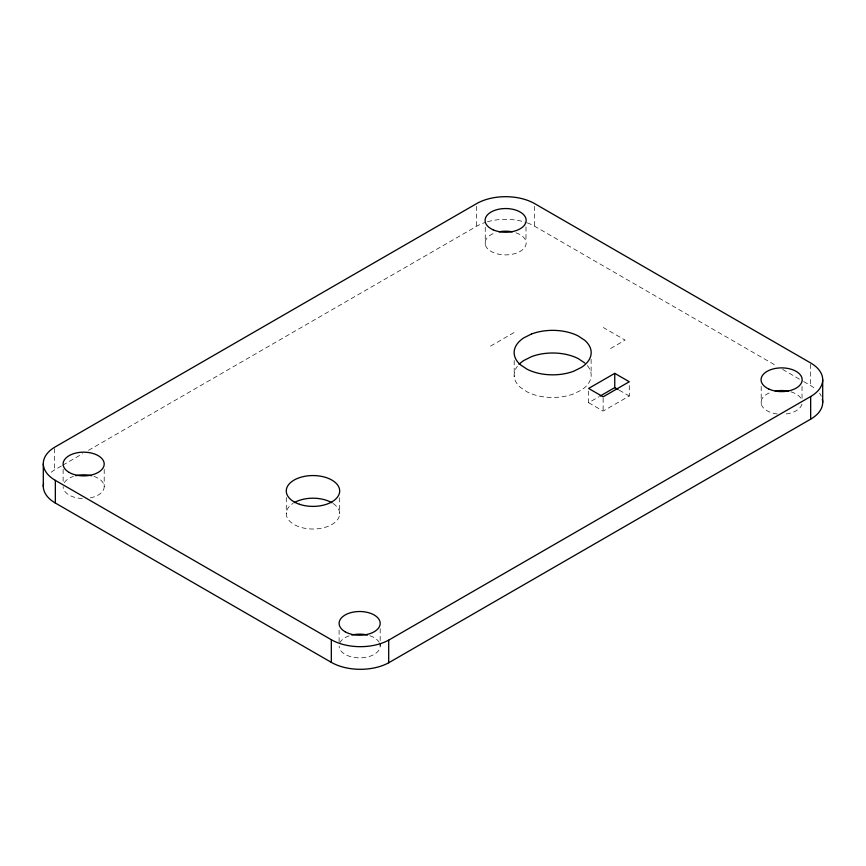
<?xml version="1.0" encoding="UTF-8"?>
<svg xmlns="http://www.w3.org/2000/svg" width="866" height="866" viewBox="0 0 866 866"><rect width="100%" height="100%" fill="white"/><g stroke="black" fill="none" stroke-linecap="round" stroke-linejoin="round"><path stroke-width="0.65" stroke-dasharray="4.33 3.25" d="M51.213 472.241A41.103 23.728 0 0 1 54.612 469.902L61.616 465.854M62.785 465.172L82.66 453.708M88.505 450.331L476.581 226.275A41.081 23.718 0 0 1 485.09 222.508M490.557 346.097L516.699 331.007M610.595 348.5L625.122 340.111L603.331 327.532M588.609 391.042L588.609 402.701L598.839 396.801M588.609 402.701L603.137 411.09L629.279 396L629.279 383.032M527.318 222.908A41.081 23.718 0 0 1 534.679 226.275L776.748 366.037M782.604 369.414L802.479 380.888M803.648 381.57L810.663 385.619A41.081 23.718 0 0 1 816.27 389.646M619.222 390.187L629.279 396M810.663 364.305L810.663 385.619M802.024 386.388L802.024 399.702M761.203 386.431L761.203 403.74M603.137 398.133L603.137 411.09M591.11 359.293L591.11 373.939M534.679 206.303L534.679 226.275M525.998 226.881L525.998 241.538M514.198 360.548L514.198 376.537M485.252 227.249L485.252 244.558M476.581 206.303L476.581 226.275M380.185 628.694L380.185 646.014M339.689 497.723L339.689 513.7M339.104 630.026L339.104 643.351M286.278 497.539L286.278 513.527M104.201 469.361L104.201 486.67M63.121 469.361L63.121 482.676M54.612 448.588L54.612 469.902M487.461 221.772A41.081 23.718 0 0 1 526.171 222.508M819.572 393.316A41.081 23.718 0 0 1 821.304 396.249M379.492 642.94A20.546 11.864 0 0 1 362.324 657.77A20.546 11.864 0 0 1 339.104 646.014M339.808 642.94A20.546 11.864 0 0 1 349.377 635.741M369.912 635.741A20.546 11.864 0 0 1 378.951 641.955M93.929 476.397A20.546 11.864 0 0 1 104.104 487.839A20.546 11.864 0 0 1 90.259 497.907M82.324 498.502A20.546 11.864 0 0 1 63.121 486.67M64.355 482.622A20.546 11.864 0 0 1 73.383 476.397M801.938 404.13A20.546 11.864 0 0 1 783.957 414.175M777.278 413.98A20.546 11.864 0 0 1 761.29 404.13A20.546 11.864 0 0 1 771.638 392.017M791.004 391.843A20.546 11.864 0 0 1 800.725 398.035M515.952 232.802A20.546 11.864 0 0 1 521.321 250.696A20.546 11.864 0 0 1 489.853 250.642A20.546 11.864 0 0 1 495.406 232.759M333.15 503.514A26.705 15.415 0 0 1 331.342 524.807A26.705 15.415 0 0 1 294.408 524.688A26.705 15.415 0 0 1 293.011 503.373M587.321 365.549A38.515 22.235 0 0 1 581.432 390.025L573.822 393.814A38.515 22.235 0 0 1 527.058 391.854L520.477 387.459A38.515 22.235 0 0 1 517.381 366.307"/><path stroke-width="1.3" d="M614.752 373.354L588.609 388.444L603.137 396.834L629.279 381.744L614.752 373.354L614.752 387.611L599.976 396.141M55.337 480.381L331.321 639.725A41.103 23.728 0 0 0 388.693 640.136L810.663 396.52A41.081 23.718 0 0 0 810.663 362.973L534.679 203.64A41.081 23.718 0 0 0 476.581 203.64L54.612 447.257A41.103 23.728 0 0 0 55.337 480.381L55.337 503.027L331.321 662.36A41.103 23.728 0 0 0 388.693 662.782L810.663 419.166A41.081 23.718 0 0 0 822.354 399.291M614.752 387.611L618.107 389.548M584.831 363.016L578.261 358.621A38.515 22.235 0 0 0 531.486 356.662L523.876 360.462A38.515 22.235 0 0 0 519.015 364.413M822.7 379.752L822.7 402.387M810.663 396.52L810.663 419.166M388.693 640.136L388.693 662.782M331.321 639.725L331.321 662.36M43.3 463.905L43.3 486.551M55.337 503.027A41.103 23.728 0 0 1 43.571 483.499M351.78 635.059A20.546 11.864 0 0 1 367.509 635.059M75.797 475.715A20.546 11.864 0 0 1 91.525 475.715M775.33 391.096A20.546 11.864 0 0 1 788.547 391.226M499.076 231.807A20.546 11.864 0 0 1 512.293 231.828M294.202 502.648A26.705 15.415 0 0 1 331.97 502.778M531.486 334.016L523.876 337.816A38.515 22.235 0 0 0 520.477 364.813L527.058 369.208A38.515 22.235 0 0 0 573.822 371.178L581.432 367.379A38.515 22.235 0 0 0 584.831 340.37L578.261 335.986A38.515 22.235 0 0 0 531.486 334.016M69.128 472.414A20.546 11.864 0 0 0 103.498 467.099A20.546 11.864 0 0 0 78.341 452.572A20.546 11.864 0 0 0 69.128 472.414M493.079 229.793A20.546 11.864 0 0 0 525.987 221.988A20.546 11.864 0 0 0 497.82 209.431A20.546 11.864 0 0 0 493.079 229.793M768.846 389.04A20.546 11.864 0 0 0 801.938 381.495A20.546 11.864 0 0 0 774.074 368.71A20.546 11.864 0 0 0 768.846 389.04M345.123 631.758A20.546 11.864 0 0 0 379.492 626.443A20.546 11.864 0 0 0 354.324 611.916A20.546 11.864 0 0 0 345.123 631.758M299.495 504.283A26.705 15.415 0 0 0 339.689 491.054A26.705 15.415 0 0 0 299.766 477.577A26.705 15.415 0 0 0 299.495 504.283"/></g></svg>
